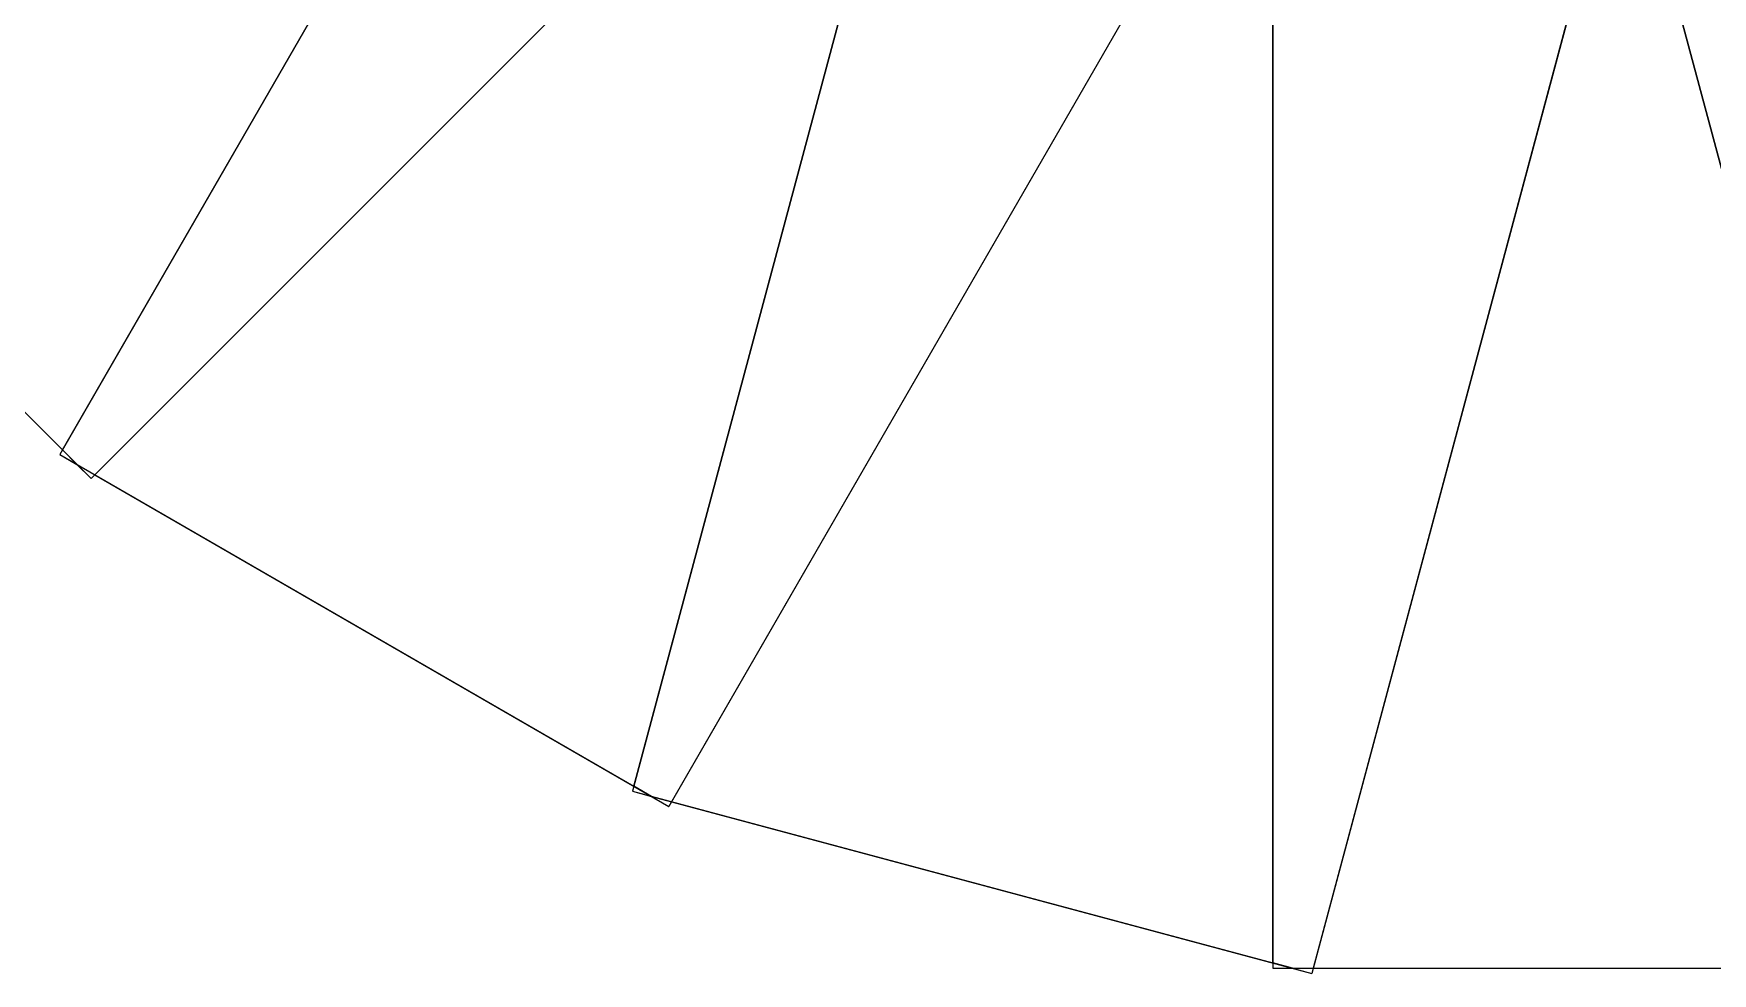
# Model space of a CAD drawing. Header units: millimetres. Extents: x -12.2 to 12.2, y -12.2 to 12.2.
# Drawn here: x -7.69 to 0.43, y -12.21 to -7.67 of the extents above; entities that cross this region are included whole.
import ezdxf

# ---------------------------------------------------------------- set-up
doc = ezdxf.new("R2010")
doc.units = ezdxf.units.MM
doc.layers.add('Part', color=7, linetype='CONTINUOUS')

msp = doc.modelspace()

# ---------------------------------------------------------------- linework, layer by layer
at = {"layer": 'Part'}
for p, q in [((-3.8233, -3.2222, 104), (-7.5632, -9.6999, 104)), ((-3.8233, -3.2222, 104), (-7.5632, -9.6999, 104)), ((-3.8233, -3.2222, 14), (-7.5632, -9.6999, 14)), ((-3.8233, -3.2222, 14), (-7.5632, -9.6999, 14)), ((-3.8233, -3.2222, 32), (-7.5632, -9.6999, 32)), ((-3.8233, -3.2222, 32), (-7.5632, -9.6999, 32)), ((-3.8233, -3.2222, 50), (-7.5632, -9.6999, 50)), ((-3.8233, -3.2222, 50), (-7.5632, -9.6999, 50)), ((-3.8233, -3.2222, 68), (-7.5632, -9.6999, 68)), ((-3.8233, -3.2222, 68), (-7.5632, -9.6999, 68)), ((-3.8233, -3.2222, 86), (-7.5632, -9.6999, 86)), ((-3.8233, -3.2222, 86), (-7.5632, -9.6999, 86)), ((-7.5503, -9.6776, 103.25), (-3.8233, -3.2222, 103.25)), ((-7.5503, -9.6776, 103.25), (-3.8233, -3.2222, 103.25)), ((-7.5503, -9.6776, 13.25), (-3.8233, -3.2222, 13.25)), ((-7.5503, -9.6776, 13.25), (-3.8233, -3.2222, 13.25)), ((-7.5503, -9.6776, 31.25), (-3.8233, -3.2222, 31.25)), ((-7.5503, -9.6776, 31.25), (-3.8233, -3.2222, 31.25)), ((-7.5503, -9.6776, 49.25), (-3.8233, -3.2222, 49.25)), ((-7.5503, -9.6776, 49.25), (-3.8233, -3.2222, 49.25)), ((-7.5503, -9.6776, 67.25), (-3.8233, -3.2222, 67.25)), ((-7.5503, -9.6776, 67.25), (-3.8233, -3.2222, 67.25)), ((-7.5503, -9.6776, 85.25), (-3.8233, -3.2222, 85.25)), ((-7.5503, -9.6776, 85.25), (-3.8233, -3.2222, 85.25)), ((-2.8591, -4.1019, 104.75), (-4.795, -11.3269, 104.75)), ((-2.8591, -4.1019, 104.75), (-4.795, -11.3269, 104.75)), ((-2.8591, -4.1019, 14.75), (-4.795, -11.3269, 14.75)), ((-2.8591, -4.1019, 14.75), (-4.795, -11.3269, 14.75)), ((-2.8591, -4.1019, 32.75), (-4.795, -11.3269, 32.75)), ((-2.8591, -4.1019, 32.75), (-4.795, -11.3269, 32.75)), ((-2.8591, -4.1019, 50.75), (-4.795, -11.3269, 50.75)), ((-2.8591, -4.1019, 50.75), (-4.795, -11.3269, 50.75)), ((-2.8591, -4.1019, 68.75), (-4.795, -11.3269, 68.75)), ((-2.8591, -4.1019, 68.75), (-4.795, -11.3269, 68.75)), ((-2.8591, -4.1019, 86.75), (-4.795, -11.3269, 86.75)), ((-2.8591, -4.1019, 86.75), (-4.795, -11.3269, 86.75)), ((-4.7883, -11.302, 104), (-2.8591, -4.1019, 104)), ((-4.7883, -11.302, 104), (-2.8591, -4.1019, 104)), ((-4.7883, -11.302, 14), (-2.8591, -4.1019, 14)), ((-4.7883, -11.302, 14), (-2.8591, -4.1019, 14)), ((-4.7883, -11.302, 32), (-2.8591, -4.1019, 32)), ((-4.7883, -11.302, 32), (-2.8591, -4.1019, 32)), ((-4.7883, -11.302, 50), (-2.8591, -4.1019, 50)), ((-4.7883, -11.302, 50), (-2.8591, -4.1019, 50)), ((-4.7883, -11.302, 68), (-2.8591, -4.1019, 68)), ((-4.7883, -11.302, 68), (-2.8591, -4.1019, 68)), ((-4.7883, -11.302, 86), (-2.8591, -4.1019, 86)), ((-4.7883, -11.302, 86), (-2.8591, -4.1019, 86)), ((-2.1228, -4.527, 101.25), (-7.4119, -9.816, 101.25)), ((-2.1228, -4.527, 101.25), (-7.4119, -9.816, 101.25)), ((-2.1228, -4.527, 83.25), (-7.4119, -9.816, 83.25)), ((-2.1228, -4.527, 83.25), (-7.4119, -9.816, 83.25)), ((-2.1228, -4.527, 65.25), (-7.4119, -9.816, 65.25)), ((-2.1228, -4.527, 65.25), (-7.4119, -9.816, 65.25)), ((-2.1228, -4.527, 47.25), (-7.4119, -9.816, 47.25)), ((-2.1228, -4.527, 47.25), (-7.4119, -9.816, 47.25)), ((-2.1228, -4.527, 29.25), (-7.4119, -9.816, 29.25)), ((-2.1228, -4.527, 29.25), (-7.4119, -9.816, 29.25)), ((-2.1228, -4.527, 102), (-7.3936, -9.7978, 102)), ((-2.1228, -4.527, 102), (-7.3936, -9.7978, 102)), ((-2.1228, -4.527, 84), (-7.3936, -9.7978, 84)), ((-2.1228, -4.527, 84), (-7.3936, -9.7978, 84)), ((-2.1228, -4.527, 66), (-7.3936, -9.7978, 66)), ((-2.1228, -4.527, 66), (-7.3936, -9.7978, 66)), ((-2.1228, -4.527, 48), (-7.3936, -9.7978, 48)), ((-2.1228, -4.527, 48), (-7.3936, -9.7978, 48)), ((-2.1228, -4.527, 30), (-7.3936, -9.7978, 30)), ((-2.1228, -4.527, 30), (-7.3936, -9.7978, 30)), ((-1.7, -12.1562, 104.75), (-1.7, -4.7021, 104.75)), ((-1.7, -4.7021, 105), (-1.7, -12.182, 105)), ((-1.7, -12.1562, 104.75), (-1.7, -4.7021, 104.75)), ((-1.7, -4.7021, 105), (-1.7, -12.182, 105)), ((-1.7, -12.1562, 14.75), (-1.7, -4.7021, 14.75)), ((-1.7, -4.7021, 15.5), (-1.7, -12.182, 15.5)), ((-1.7, -12.1562, 14.75), (-1.7, -4.7021, 14.75)), ((-1.7, -4.7021, 15.5), (-1.7, -12.182, 15.5)), ((-1.7, -12.1562, 32.75), (-1.7, -4.7021, 32.75)), ((-1.7, -4.7021, 33.5), (-1.7, -12.182, 33.5)), ((-1.7, -12.1562, 32.75), (-1.7, -4.7021, 32.75)), ((-1.7, -4.7021, 33.5), (-1.7, -12.182, 33.5)), ((-1.7, -12.1562, 50.75), (-1.7, -4.7021, 50.75)), ((-1.7, -4.7021, 51.5), (-1.7, -12.182, 51.5)), ((-1.7, -12.1562, 50.75), (-1.7, -4.7021, 50.75)), ((-1.7, -4.7021, 51.5), (-1.7, -12.182, 51.5)), ((-1.7, -12.1562, 68.75), (-1.7, -4.7021, 68.75)), ((-1.7, -4.7021, 69.5), (-1.7, -12.182, 69.5)), ((-1.7, -12.1562, 68.75), (-1.7, -4.7021, 68.75)), ((-1.7, -4.7021, 69.5), (-1.7, -12.182, 69.5)), ((-1.7, -12.1562, 86.75), (-1.7, -4.7021, 86.75)), ((-1.7, -4.7021, 87.5), (-1.7, -12.182, 87.5)), ((-1.7, -12.1562, 86.75), (-1.7, -4.7021, 86.75)), ((-1.7, -4.7021, 87.5), (-1.7, -12.182, 87.5)), ((-0.8788, -4.9222, 102), (-4.6187, -11.3999, 102)), ((-0.8788, -4.9222, 102), (-4.6187, -11.3999, 102)), ((-0.8788, -4.9222, 84), (-4.6187, -11.3999, 84)), ((-0.8788, -4.9222, 84), (-4.6187, -11.3999, 84)), ((-0.8788, -4.9222, 66), (-4.6187, -11.3999, 66)), ((-0.8788, -4.9222, 66), (-4.6187, -11.3999, 66)), ((-0.8788, -4.9222, 48), (-4.6187, -11.3999, 48)), ((-0.8788, -4.9222, 48), (-4.6187, -11.3999, 48)), ((-0.8788, -4.9222, 30), (-4.6187, -11.3999, 30)), ((-0.8788, -4.9222, 30), (-4.6187, -11.3999, 30)), ((-0.8788, -4.9222, 102.75), (-4.6058, -11.3776, 102.75)), ((-0.8788, -4.9222, 102.75), (-4.6058, -11.3776, 102.75)), ((-0.8788, -4.9222, 84.75), (-4.6058, -11.3776, 84.75)), ((-0.8788, -4.9222, 84.75), (-4.6058, -11.3776, 84.75)), ((-0.8788, -4.9222, 66.75), (-4.6058, -11.3776, 66.75)), ((-0.8788, -4.9222, 66.75), (-4.6058, -11.3776, 66.75)), ((-0.8788, -4.9222, 48.75), (-4.6058, -11.3776, 48.75)), ((-0.8788, -4.9222, 48.75), (-4.6058, -11.3776, 48.75)), ((-0.8788, -4.9222, 30.75), (-4.6058, -11.3776, 30.75)), ((-0.8788, -4.9222, 30.75), (-4.6058, -11.3776, 30.75)), ((-0.8788, -4.9222, 12.75), (-4.6058, -11.3776, 12.75)), ((-0.8788, -4.9222, 12.75), (-4.6058, -11.3776, 12.75)), ((0.4251, -4.9819, 102.75), (-1.5108, -12.2069, 102.75)), ((0.4251, -4.9819, 102.75), (-1.5108, -12.2069, 102.75)), ((0.4251, -4.9819, 84.75), (-1.5108, -12.2069, 84.75)), ((0.4251, -4.9819, 84.75), (-1.5108, -12.2069, 84.75)), ((0.4251, -4.9819, 66.75), (-1.5108, -12.2069, 66.75)), ((0.4251, -4.9819, 66.75), (-1.5108, -12.2069, 66.75)), ((0.4251, -4.9819, 48.75), (-1.5108, -12.2069, 48.75)), ((0.4251, -4.9819, 48.75), (-1.5108, -12.2069, 48.75)), ((0.4251, -4.9819, 30.75), (-1.5108, -12.2069, 30.75)), ((0.4251, -4.9819, 30.75), (-1.5108, -12.2069, 30.75)), ((0.4251, -4.9819, 12.75), (-1.5108, -12.2069, 12.75)), ((0.4251, -4.9819, 12.75), (-1.5108, -12.2069, 12.75)), ((0.4251, -4.9819, 103.5), (-1.5042, -12.182, 103.5)), ((0.4251, -4.9819, 103.5), (-1.5042, -12.182, 103.5)), ((0.4251, -4.9819, 85.5), (-1.5042, -12.182, 85.5)), ((0.4251, -4.9819, 85.5), (-1.5042, -12.182, 85.5)), ((0.4251, -4.9819, 67.5), (-1.5042, -12.182, 67.5)), ((0.4251, -4.9819, 67.5), (-1.5042, -12.182, 67.5)), ((0.4251, -4.9819, 49.5), (-1.5042, -12.182, 49.5)), ((0.4251, -4.9819, 49.5), (-1.5042, -12.182, 49.5)), ((0.4251, -4.9819, 31.5), (-1.5042, -12.182, 31.5)), ((0.4251, -4.9819, 31.5), (-1.5042, -12.182, 31.5)), ((0.4251, -4.9819, 13.5), (-1.5042, -12.182, 13.5)), ((0.4251, -4.9819, 13.5), (-1.5042, -12.182, 13.5)), ((1.5042, -12.182, 15.5), (-0.4251, -4.9819, 15.5)), ((-0.4251, -4.9819, 16.25), (1.5108, -12.2069, 16.25)), ((1.5042, -12.182, 15.5), (-0.4251, -4.9819, 15.5)), ((-0.4251, -4.9819, 16.25), (1.5108, -12.2069, 16.25)), ((1.5042, -12.182, 33.5), (-0.4251, -4.9819, 33.5)), ((-0.4251, -4.9819, 34.25), (1.5108, -12.2069, 34.25)), ((1.5042, -12.182, 33.5), (-0.4251, -4.9819, 33.5)), ((-0.4251, -4.9819, 34.25), (1.5108, -12.2069, 34.25)), ((1.5042, -12.182, 51.5), (-0.4251, -4.9819, 51.5)), ((-0.4251, -4.9819, 52.25), (1.5108, -12.2069, 52.25)), ((1.5042, -12.182, 51.5), (-0.4251, -4.9819, 51.5)), ((-0.4251, -4.9819, 52.25), (1.5108, -12.2069, 52.25)), ((1.5042, -12.182, 69.5), (-0.4251, -4.9819, 69.5)), ((-0.4251, -4.9819, 70.25), (1.5108, -12.2069, 70.25)), ((1.5042, -12.182, 69.5), (-0.4251, -4.9819, 69.5)), ((-0.4251, -4.9819, 70.25), (1.5108, -12.2069, 70.25)), ((1.5042, -12.182, 87.5), (-0.4251, -4.9819, 87.5)), ((-0.4251, -4.9819, 88.25), (1.5108, -12.2069, 88.25)), ((1.5042, -12.182, 87.5), (-0.4251, -4.9819, 87.5)), ((-0.4251, -4.9819, 88.25), (1.5108, -12.2069, 88.25)), ((-2.8667, -5.2709, 11.25), (-7.4119, -9.816, 11.25)), ((-2.8667, -5.2709, 11.25), (-7.4119, -9.816, 11.25)), ((-2.8667, -5.2709, 12), (-7.3936, -9.7978, 12)), ((-2.8667, -5.2709, 12), (-7.3936, -9.7978, 12)), ((-1.4048, -5.8332, 12), (-4.6187, -11.3999, 12)), ((-1.4048, -5.8332, 12), (-4.6187, -11.3999, 12)), ((-9.816, -7.4119, 103.25), (-7.5503, -9.6776, 103.25)), ((-9.816, -7.4119, 13.25), (-7.5503, -9.6776, 13.25)), ((-9.816, -7.4119, 31.25), (-7.5503, -9.6776, 31.25)), ((-9.816, -7.4119, 49.25), (-7.5503, -9.6776, 49.25)), ((-9.816, -7.4119, 67.25), (-7.5503, -9.6776, 67.25)), ((-9.816, -7.4119, 85.25), (-7.5503, -9.6776, 85.25)), ((-9.816, -7.4119, 103.25), (-7.5503, -9.6776, 103.25)), ((-9.816, -7.4119, 85.25), (-7.5503, -9.6776, 85.25)), ((-9.816, -7.4119, 67.25), (-7.5503, -9.6776, 67.25)), ((-9.816, -7.4119, 49.25), (-7.5503, -9.6776, 49.25)), ((-9.816, -7.4119, 31.25), (-7.5503, -9.6776, 31.25)), ((-9.816, -7.4119, 13.25), (-7.5503, -9.6776, 13.25)), ((-9.6776, -7.5503, 101.25), (-7.4119, -9.816, 101.25)), ((-9.6776, -7.5503, 83.25), (-7.4119, -9.816, 83.25)), ((-9.6776, -7.5503, 65.25), (-7.4119, -9.816, 65.25)), ((-9.6776, -7.5503, 47.25), (-7.4119, -9.816, 47.25)), ((-9.6776, -7.5503, 29.25), (-7.4119, -9.816, 29.25)), ((-9.6776, -7.5503, 101.25), (-7.4119, -9.816, 101.25)), ((-9.6776, -7.5503, 83.25), (-7.4119, -9.816, 83.25)), ((-9.6776, -7.5503, 65.25), (-7.4119, -9.816, 65.25)), ((-9.6776, -7.5503, 47.25), (-7.4119, -9.816, 47.25)), ((-9.6776, -7.5503, 29.25), (-7.4119, -9.816, 29.25)), ((-9.6776, -7.5503, 11.25), (-7.4119, -9.816, 11.25)), ((-9.6776, -7.5503, 11.25), (-7.4119, -9.816, 11.25)), ((-7.5503, -9.6776, 102), (-7.5632, -9.6999, 102)), ((-7.5503, -9.6776, 12), (-7.5632, -9.6999, 12)), ((-7.5503, -9.6776, 30), (-7.5632, -9.6999, 30)), ((-7.5503, -9.6776, 48), (-7.5632, -9.6999, 48)), ((-7.5503, -9.6776, 66), (-7.5632, -9.6999, 66)), ((-7.5503, -9.6776, 84), (-7.5632, -9.6999, 84)), ((-7.5503, -9.6776, 102), (-7.5632, -9.6999, 102)), ((-7.5503, -9.6776, 12), (-7.5632, -9.6999, 12)), ((-7.5503, -9.6776, 30), (-7.5632, -9.6999, 30)), ((-7.5503, -9.6776, 48), (-7.5632, -9.6999, 48)), ((-7.5503, -9.6776, 66), (-7.5632, -9.6999, 66)), ((-7.5503, -9.6776, 84), (-7.5632, -9.6999, 84)), ((-7.5632, -9.6999, 102), (-7.5632, -9.6999, 104)), ((-7.5632, -9.6999, 104), (-4.7883, -11.302, 104)), ((-7.5632, -9.6999, 12), (-7.5632, -9.6999, 14)), ((-7.5632, -9.6999, 14), (-4.7883, -11.302, 14)), ((-7.5632, -9.6999, 30), (-7.5632, -9.6999, 32)), ((-7.5632, -9.6999, 32), (-4.7883, -11.302, 32)), ((-7.5632, -9.6999, 48), (-7.5632, -9.6999, 50)), ((-7.5632, -9.6999, 50), (-4.7883, -11.302, 50)), ((-7.5632, -9.6999, 66), (-7.5632, -9.6999, 68)), ((-7.5632, -9.6999, 68), (-4.7883, -11.302, 68)), ((-7.5632, -9.6999, 84), (-7.5632, -9.6999, 86)), ((-7.5632, -9.6999, 86), (-4.7883, -11.302, 86)), ((-7.5632, -9.6999, 102), (-7.4799, -9.748, 102)), ((-7.5632, -9.6999, 104), (-4.7883, -11.302, 104)), ((-7.5632, -9.6999, 102), (-7.4799, -9.748, 102)), ((-7.5632, -9.6999, 102), (-7.5632, -9.6999, 104)), ((-7.5632, -9.6999, 86), (-4.7883, -11.302, 86)), ((-7.5632, -9.6999, 84), (-7.4799, -9.748, 84)), ((-7.5632, -9.6999, 84), (-7.5632, -9.6999, 86)), ((-7.5632, -9.6999, 68), (-4.7883, -11.302, 68)), ((-7.5632, -9.6999, 66), (-7.4799, -9.748, 66)), ((-7.5632, -9.6999, 66), (-7.5632, -9.6999, 68)), ((-7.5632, -9.6999, 50), (-4.7883, -11.302, 50)), ((-7.5632, -9.6999, 48), (-7.4799, -9.748, 48)), ((-7.5632, -9.6999, 48), (-7.5632, -9.6999, 50)), ((-7.5632, -9.6999, 32), (-4.7883, -11.302, 32)), ((-7.5632, -9.6999, 30), (-7.4799, -9.748, 30)), ((-7.5632, -9.6999, 30), (-7.5632, -9.6999, 32)), ((-7.5632, -9.6999, 14), (-4.7883, -11.302, 14)), ((-7.5632, -9.6999, 12), (-7.4799, -9.748, 12)), ((-7.5632, -9.6999, 12), (-7.5632, -9.6999, 14)), ((-7.5632, -9.6999, 12), (-7.4799, -9.748, 12)), ((-7.5632, -9.6999, 30), (-7.4799, -9.748, 30)), ((-7.5632, -9.6999, 48), (-7.4799, -9.748, 48)), ((-7.5632, -9.6999, 66), (-7.4799, -9.748, 66)), ((-7.5632, -9.6999, 84), (-7.4799, -9.748, 84)), ((-7.5503, -9.6776, 102), (-7.5503, -9.6776, 103.25)), ((-7.5503, -9.6776, 12), (-7.5503, -9.6776, 13.25)), ((-7.5503, -9.6776, 30), (-7.5503, -9.6776, 31.25)), ((-7.5503, -9.6776, 48), (-7.5503, -9.6776, 49.25)), ((-7.5503, -9.6776, 66), (-7.5503, -9.6776, 67.25)), ((-7.5503, -9.6776, 84), (-7.5503, -9.6776, 85.25)), ((-7.5503, -9.6776, 102), (-7.5503, -9.6776, 103.25)), ((-7.4799, -9.748, 102), (-7.5503, -9.6776, 102)), ((-7.4799, -9.748, 102), (-7.5503, -9.6776, 102)), ((-7.5503, -9.6776, 84), (-7.5503, -9.6776, 85.25)), ((-7.4799, -9.748, 84), (-7.5503, -9.6776, 84)), ((-7.5503, -9.6776, 66), (-7.5503, -9.6776, 67.25)), ((-7.4799, -9.748, 66), (-7.5503, -9.6776, 66)), ((-7.5503, -9.6776, 48), (-7.5503, -9.6776, 49.25)), ((-7.4799, -9.748, 48), (-7.5503, -9.6776, 48)), ((-7.5503, -9.6776, 30), (-7.5503, -9.6776, 31.25)), ((-7.4799, -9.748, 30), (-7.5503, -9.6776, 30)), ((-7.5503, -9.6776, 12), (-7.5503, -9.6776, 13.25)), ((-7.4799, -9.748, 12), (-7.5503, -9.6776, 12)), ((-7.4799, -9.748, 12), (-7.5503, -9.6776, 12)), ((-7.4799, -9.748, 30), (-7.5503, -9.6776, 30)), ((-7.4799, -9.748, 48), (-7.5503, -9.6776, 48)), ((-7.4799, -9.748, 66), (-7.5503, -9.6776, 66)), ((-7.4799, -9.748, 84), (-7.5503, -9.6776, 84)), ((-7.4799, -9.748, 102), (-7.4799, -9.748, 103.25)), ((-7.4799, -9.748, 103.25), (-7.4119, -9.816, 103.25)), ((-7.4799, -9.748, 103.25), (-7.3936, -9.7978, 103.25)), ((-7.4799, -9.748, 102), (-7.4799, -9.748, 103.25)), ((-7.4799, -9.748, 103.25), (-7.3936, -9.7978, 103.25)), ((-7.4799, -9.748, 103.25), (-7.4119, -9.816, 103.25)), ((-7.4799, -9.748, 85.25), (-7.3936, -9.7978, 85.25)), ((-7.4799, -9.748, 84), (-7.4799, -9.748, 85.25)), ((-7.4799, -9.748, 84), (-7.4799, -9.748, 85.25)), ((-7.4799, -9.748, 85.25), (-7.4119, -9.816, 85.25)), ((-7.4799, -9.748, 85.25), (-7.3936, -9.7978, 85.25)), ((-7.4799, -9.748, 85.25), (-7.4119, -9.816, 85.25)), ((-7.4799, -9.748, 67.25), (-7.3936, -9.7978, 67.25)), ((-7.4799, -9.748, 66), (-7.4799, -9.748, 67.25)), ((-7.4799, -9.748, 66), (-7.4799, -9.748, 67.25)), ((-7.4799, -9.748, 67.25), (-7.4119, -9.816, 67.25)), ((-7.4799, -9.748, 67.25), (-7.3936, -9.7978, 67.25)), ((-7.4799, -9.748, 67.25), (-7.4119, -9.816, 67.25)), ((-7.4799, -9.748, 49.25), (-7.3936, -9.7978, 49.25)), ((-7.4799, -9.748, 48), (-7.4799, -9.748, 49.25)), ((-7.4799, -9.748, 48), (-7.4799, -9.748, 49.25)), ((-7.4799, -9.748, 49.25), (-7.4119, -9.816, 49.25)), ((-7.4799, -9.748, 49.25), (-7.3936, -9.7978, 49.25)), ((-7.4799, -9.748, 49.25), (-7.4119, -9.816, 49.25)), ((-7.4799, -9.748, 31.25), (-7.3936, -9.7978, 31.25)), ((-7.4799, -9.748, 30), (-7.4799, -9.748, 31.25)), ((-7.4799, -9.748, 30), (-7.4799, -9.748, 31.25)), ((-7.4799, -9.748, 31.25), (-7.4119, -9.816, 31.25)), ((-7.4799, -9.748, 31.25), (-7.3936, -9.7978, 31.25)), ((-7.4799, -9.748, 31.25), (-7.4119, -9.816, 31.25)), ((-7.4799, -9.748, 13.25), (-7.3936, -9.7978, 13.25)), ((-7.4799, -9.748, 12), (-7.4799, -9.748, 13.25)), ((-7.4799, -9.748, 12), (-7.4799, -9.748, 13.25)), ((-7.4799, -9.748, 13.25), (-7.4119, -9.816, 13.25)), ((-7.4799, -9.748, 13.25), (-7.3936, -9.7978, 13.25)), ((-7.4799, -9.748, 13.25), (-7.4119, -9.816, 13.25)), ((-7.3936, -9.7978, 103.25), (-7.4119, -9.816, 103.25)), ((-7.3936, -9.7978, 85.25), (-7.4119, -9.816, 85.25)), ((-7.3936, -9.7978, 67.25), (-7.4119, -9.816, 67.25)), ((-7.3936, -9.7978, 49.25), (-7.4119, -9.816, 49.25)), ((-7.3936, -9.7978, 31.25), (-7.4119, -9.816, 31.25)), ((-7.3936, -9.7978, 103.25), (-7.4119, -9.816, 103.25)), ((-7.3936, -9.7978, 85.25), (-7.4119, -9.816, 85.25)), ((-7.3936, -9.7978, 67.25), (-7.4119, -9.816, 67.25)), ((-7.3936, -9.7978, 49.25), (-7.4119, -9.816, 49.25)), ((-7.3936, -9.7978, 31.25), (-7.4119, -9.816, 31.25)), ((-7.3936, -9.7978, 13.25), (-7.4119, -9.816, 13.25)), ((-7.3936, -9.7978, 13.25), (-7.4119, -9.816, 13.25)), ((-7.4119, -9.816, 101.25), (-7.4119, -9.816, 103.25)), ((-7.4119, -9.816, 83.25), (-7.4119, -9.816, 85.25)), ((-7.4119, -9.816, 65.25), (-7.4119, -9.816, 67.25)), ((-7.4119, -9.816, 47.25), (-7.4119, -9.816, 49.25)), ((-7.4119, -9.816, 29.25), (-7.4119, -9.816, 31.25)), ((-7.4119, -9.816, 101.25), (-7.4119, -9.816, 103.25)), ((-7.4119, -9.816, 83.25), (-7.4119, -9.816, 85.25)), ((-7.4119, -9.816, 65.25), (-7.4119, -9.816, 67.25)), ((-7.4119, -9.816, 47.25), (-7.4119, -9.816, 49.25)), ((-7.4119, -9.816, 29.25), (-7.4119, -9.816, 31.25)), ((-7.4119, -9.816, 11.25), (-7.4119, -9.816, 13.25)), ((-7.4119, -9.816, 11.25), (-7.4119, -9.816, 13.25)), ((-7.3936, -9.7978, 102), (-4.6187, -11.3999, 102)), ((-7.3936, -9.7978, 103.25), (-7.3936, -9.7978, 102)), ((-7.3936, -9.7978, 84), (-4.6187, -11.3999, 84)), ((-7.3936, -9.7978, 85.25), (-7.3936, -9.7978, 84)), ((-7.3936, -9.7978, 66), (-4.6187, -11.3999, 66)), ((-7.3936, -9.7978, 67.25), (-7.3936, -9.7978, 66)), ((-7.3936, -9.7978, 48), (-4.6187, -11.3999, 48)), ((-7.3936, -9.7978, 49.25), (-7.3936, -9.7978, 48)), ((-7.3936, -9.7978, 30), (-4.6187, -11.3999, 30)), ((-7.3936, -9.7978, 31.25), (-7.3936, -9.7978, 30)), ((-7.3936, -9.7978, 102), (-4.6187, -11.3999, 102)), ((-7.3936, -9.7978, 103.25), (-7.3936, -9.7978, 102)), ((-7.3936, -9.7978, 84), (-4.6187, -11.3999, 84)), ((-7.3936, -9.7978, 85.25), (-7.3936, -9.7978, 84)), ((-7.3936, -9.7978, 66), (-4.6187, -11.3999, 66)), ((-7.3936, -9.7978, 67.25), (-7.3936, -9.7978, 66)), ((-7.3936, -9.7978, 48), (-4.6187, -11.3999, 48)), ((-7.3936, -9.7978, 49.25), (-7.3936, -9.7978, 48)), ((-7.3936, -9.7978, 30), (-4.6187, -11.3999, 30)), ((-7.3936, -9.7978, 31.25), (-7.3936, -9.7978, 30)), ((-7.3936, -9.7978, 12), (-4.6187, -11.3999, 12)), ((-7.3936, -9.7978, 12), (-4.6187, -11.3999, 12)), ((-7.3936, -9.7978, 13.25), (-7.3936, -9.7978, 12)), ((-7.3936, -9.7978, 13.25), (-7.3936, -9.7978, 12)), ((-4.7883, -11.302, 102.75), (-4.795, -11.3269, 102.75)), ((-4.7883, -11.302, 12.75), (-4.795, -11.3269, 12.75)), ((-4.7883, -11.302, 30.75), (-4.795, -11.3269, 30.75)), ((-4.7883, -11.302, 48.75), (-4.795, -11.3269, 48.75)), ((-4.7883, -11.302, 66.75), (-4.795, -11.3269, 66.75)), ((-4.7883, -11.302, 84.75), (-4.795, -11.3269, 84.75)), ((-4.7883, -11.302, 102.75), (-4.795, -11.3269, 102.75)), ((-4.7883, -11.302, 12.75), (-4.795, -11.3269, 12.75)), ((-4.7883, -11.302, 30.75), (-4.795, -11.3269, 30.75)), ((-4.7883, -11.302, 48.75), (-4.795, -11.3269, 48.75)), ((-4.7883, -11.302, 66.75), (-4.795, -11.3269, 66.75)), ((-4.7883, -11.302, 84.75), (-4.795, -11.3269, 84.75)), ((-4.795, -11.3269, 102.75), (-4.795, -11.3269, 104.75)), ((-4.795, -11.3269, 104.75), (-1.7, -12.1562, 104.75)), ((-4.795, -11.3269, 12.75), (-4.795, -11.3269, 14.75)), ((-4.795, -11.3269, 14.75), (-1.7, -12.1562, 14.75)), ((-4.795, -11.3269, 30.75), (-4.795, -11.3269, 32.75)), ((-4.795, -11.3269, 32.75), (-1.7, -12.1562, 32.75)), ((-4.795, -11.3269, 48.75), (-4.795, -11.3269, 50.75)), ((-4.795, -11.3269, 50.75), (-1.7, -12.1562, 50.75)), ((-4.795, -11.3269, 66.75), (-4.795, -11.3269, 68.75)), ((-4.795, -11.3269, 68.75), (-1.7, -12.1562, 68.75)), ((-4.795, -11.3269, 84.75), (-4.795, -11.3269, 86.75)), ((-4.795, -11.3269, 86.75), (-1.7, -12.1562, 86.75)), ((-4.795, -11.3269, 102.75), (-4.7021, -11.3518, 102.75)), ((-4.795, -11.3269, 104.75), (-1.7, -12.1562, 104.75)), ((-4.795, -11.3269, 102.75), (-4.7021, -11.3518, 102.75)), ((-4.795, -11.3269, 102.75), (-4.795, -11.3269, 104.75)), ((-4.795, -11.3269, 86.75), (-1.7, -12.1562, 86.75)), ((-4.795, -11.3269, 84.75), (-4.7021, -11.3518, 84.75)), ((-4.795, -11.3269, 84.75), (-4.795, -11.3269, 86.75)), ((-4.795, -11.3269, 68.75), (-1.7, -12.1562, 68.75)), ((-4.795, -11.3269, 66.75), (-4.7021, -11.3518, 66.75)), ((-4.795, -11.3269, 66.75), (-4.795, -11.3269, 68.75)), ((-4.795, -11.3269, 50.75), (-1.7, -12.1562, 50.75)), ((-4.795, -11.3269, 48.75), (-4.7021, -11.3518, 48.75)), ((-4.795, -11.3269, 48.75), (-4.795, -11.3269, 50.75)), ((-4.795, -11.3269, 32.75), (-1.7, -12.1562, 32.75)), ((-4.795, -11.3269, 30.75), (-4.7021, -11.3518, 30.75)), ((-4.795, -11.3269, 30.75), (-4.795, -11.3269, 32.75)), ((-4.795, -11.3269, 14.75), (-1.7, -12.1562, 14.75)), ((-4.795, -11.3269, 12.75), (-4.7021, -11.3518, 12.75)), ((-4.795, -11.3269, 12.75), (-4.795, -11.3269, 14.75)), ((-4.795, -11.3269, 12.75), (-4.7021, -11.3518, 12.75)), ((-4.795, -11.3269, 30.75), (-4.7021, -11.3518, 30.75)), ((-4.795, -11.3269, 48.75), (-4.7021, -11.3518, 48.75)), ((-4.795, -11.3269, 66.75), (-4.7021, -11.3518, 66.75)), ((-4.795, -11.3269, 84.75), (-4.7021, -11.3518, 84.75)), ((-4.7883, -11.302, 102.75), (-4.7883, -11.302, 104)), ((-4.7883, -11.302, 12.75), (-4.7883, -11.302, 14)), ((-4.7883, -11.302, 30.75), (-4.7883, -11.302, 32)), ((-4.7883, -11.302, 48.75), (-4.7883, -11.302, 50)), ((-4.7883, -11.302, 66.75), (-4.7883, -11.302, 68)), ((-4.7883, -11.302, 84.75), (-4.7883, -11.302, 86)), ((-4.7883, -11.302, 102.75), (-4.7883, -11.302, 104)), ((-4.7021, -11.3518, 102.75), (-4.7883, -11.302, 102.75)), ((-4.7021, -11.3518, 102.75), (-4.7883, -11.302, 102.75)), ((-4.7883, -11.302, 84.75), (-4.7883, -11.302, 86)), ((-4.7021, -11.3518, 84.75), (-4.7883, -11.302, 84.75)), ((-4.7883, -11.302, 66.75), (-4.7883, -11.302, 68)), ((-4.7021, -11.3518, 66.75), (-4.7883, -11.302, 66.75)), ((-4.7883, -11.302, 48.75), (-4.7883, -11.302, 50)), ((-4.7021, -11.3518, 48.75), (-4.7883, -11.302, 48.75)), ((-4.7883, -11.302, 30.75), (-4.7883, -11.302, 32)), ((-4.7021, -11.3518, 30.75), (-4.7883, -11.302, 30.75)), ((-4.7883, -11.302, 12.75), (-4.7883, -11.302, 14)), ((-4.7021, -11.3518, 12.75), (-4.7883, -11.302, 12.75)), ((-4.7021, -11.3518, 12.75), (-4.7883, -11.302, 12.75)), ((-4.7021, -11.3518, 30.75), (-4.7883, -11.302, 30.75)), ((-4.7021, -11.3518, 48.75), (-4.7883, -11.302, 48.75)), ((-4.7021, -11.3518, 66.75), (-4.7883, -11.302, 66.75)), ((-4.7021, -11.3518, 84.75), (-4.7883, -11.302, 84.75)), ((-4.7021, -11.3518, 102.75), (-4.7021, -11.3518, 104)), ((-4.7021, -11.3518, 104), (-4.6187, -11.3999, 104)), ((-4.7021, -11.3518, 104), (-4.6058, -11.3776, 104)), ((-4.7021, -11.3518, 102.75), (-4.7021, -11.3518, 104)), ((-4.7021, -11.3518, 104), (-4.6058, -11.3776, 104)), ((-4.7021, -11.3518, 104), (-4.6187, -11.3999, 104)), ((-4.7021, -11.3518, 86), (-4.6058, -11.3776, 86)), ((-4.7021, -11.3518, 84.75), (-4.7021, -11.3518, 86)), ((-4.7021, -11.3518, 84.75), (-4.7021, -11.3518, 86)), ((-4.7021, -11.3518, 86), (-4.6187, -11.3999, 86)), ((-4.7021, -11.3518, 86), (-4.6058, -11.3776, 86)), ((-4.7021, -11.3518, 86), (-4.6187, -11.3999, 86)), ((-4.7021, -11.3518, 68), (-4.6058, -11.3776, 68)), ((-4.7021, -11.3518, 66.75), (-4.7021, -11.3518, 68)), ((-4.7021, -11.3518, 66.75), (-4.7021, -11.3518, 68)), ((-4.7021, -11.3518, 68), (-4.6187, -11.3999, 68)), ((-4.7021, -11.3518, 68), (-4.6058, -11.3776, 68)), ((-4.7021, -11.3518, 68), (-4.6187, -11.3999, 68)), ((-4.7021, -11.3518, 50), (-4.6058, -11.3776, 50)), ((-4.7021, -11.3518, 48.75), (-4.7021, -11.3518, 50)), ((-4.7021, -11.3518, 48.75), (-4.7021, -11.3518, 50)), ((-4.7021, -11.3518, 50), (-4.6187, -11.3999, 50)), ((-4.7021, -11.3518, 50), (-4.6058, -11.3776, 50)), ((-4.7021, -11.3518, 50), (-4.6187, -11.3999, 50)), ((-4.7021, -11.3518, 32), (-4.6058, -11.3776, 32)), ((-4.7021, -11.3518, 30.75), (-4.7021, -11.3518, 32)), ((-4.7021, -11.3518, 30.75), (-4.7021, -11.3518, 32)), ((-4.7021, -11.3518, 32), (-4.6187, -11.3999, 32)), ((-4.7021, -11.3518, 32), (-4.6058, -11.3776, 32)), ((-4.7021, -11.3518, 32), (-4.6187, -11.3999, 32)), ((-4.7021, -11.3518, 14), (-4.6058, -11.3776, 14)), ((-4.7021, -11.3518, 12.75), (-4.7021, -11.3518, 14)), ((-4.7021, -11.3518, 12.75), (-4.7021, -11.3518, 14)), ((-4.7021, -11.3518, 14), (-4.6187, -11.3999, 14)), ((-4.7021, -11.3518, 14), (-4.6058, -11.3776, 14)), ((-4.7021, -11.3518, 14), (-4.6187, -11.3999, 14)), ((-4.6058, -11.3776, 104), (-4.6187, -11.3999, 104)), ((-4.6058, -11.3776, 86), (-4.6187, -11.3999, 86)), ((-4.6058, -11.3776, 68), (-4.6187, -11.3999, 68)), ((-4.6058, -11.3776, 50), (-4.6187, -11.3999, 50)), ((-4.6058, -11.3776, 32), (-4.6187, -11.3999, 32)), ((-4.6058, -11.3776, 14), (-4.6187, -11.3999, 14)), ((-4.6058, -11.3776, 104), (-4.6187, -11.3999, 104)), ((-4.6058, -11.3776, 86), (-4.6187, -11.3999, 86)), ((-4.6058, -11.3776, 68), (-4.6187, -11.3999, 68)), ((-4.6058, -11.3776, 50), (-4.6187, -11.3999, 50)), ((-4.6058, -11.3776, 32), (-4.6187, -11.3999, 32)), ((-4.6058, -11.3776, 14), (-4.6187, -11.3999, 14)), ((-4.6187, -11.3999, 102), (-4.6187, -11.3999, 104)), ((-4.6187, -11.3999, 84), (-4.6187, -11.3999, 86)), ((-4.6187, -11.3999, 66), (-4.6187, -11.3999, 68)), ((-4.6187, -11.3999, 48), (-4.6187, -11.3999, 50)), ((-4.6187, -11.3999, 30), (-4.6187, -11.3999, 32)), ((-4.6187, -11.3999, 12), (-4.6187, -11.3999, 14)), ((-4.6187, -11.3999, 102), (-4.6187, -11.3999, 104)), ((-4.6187, -11.3999, 84), (-4.6187, -11.3999, 86)), ((-4.6187, -11.3999, 66), (-4.6187, -11.3999, 68)), ((-4.6187, -11.3999, 48), (-4.6187, -11.3999, 50)), ((-4.6187, -11.3999, 30), (-4.6187, -11.3999, 32)), ((-4.6187, -11.3999, 12), (-4.6187, -11.3999, 14)), ((-4.6058, -11.3776, 102.75), (-1.5108, -12.2069, 102.75)), ((-4.6058, -11.3776, 104), (-4.6058, -11.3776, 102.75)), ((-4.6058, -11.3776, 84.75), (-1.5108, -12.2069, 84.75)), ((-4.6058, -11.3776, 86), (-4.6058, -11.3776, 84.75)), ((-4.6058, -11.3776, 66.75), (-1.5108, -12.2069, 66.75)), ((-4.6058, -11.3776, 68), (-4.6058, -11.3776, 66.75)), ((-4.6058, -11.3776, 48.75), (-1.5108, -12.2069, 48.75)), ((-4.6058, -11.3776, 50), (-4.6058, -11.3776, 48.75)), ((-4.6058, -11.3776, 30.75), (-1.5108, -12.2069, 30.75)), ((-4.6058, -11.3776, 32), (-4.6058, -11.3776, 30.75)), ((-4.6058, -11.3776, 12.75), (-1.5108, -12.2069, 12.75)), ((-4.6058, -11.3776, 14), (-4.6058, -11.3776, 12.75)), ((-4.6058, -11.3776, 102.75), (-1.5108, -12.2069, 102.75)), ((-4.6058, -11.3776, 104), (-4.6058, -11.3776, 102.75)), ((-4.6058, -11.3776, 84.75), (-1.5108, -12.2069, 84.75)), ((-4.6058, -11.3776, 86), (-4.6058, -11.3776, 84.75)), ((-4.6058, -11.3776, 66.75), (-1.5108, -12.2069, 66.75)), ((-4.6058, -11.3776, 68), (-4.6058, -11.3776, 66.75)), ((-4.6058, -11.3776, 48.75), (-1.5108, -12.2069, 48.75)), ((-4.6058, -11.3776, 50), (-4.6058, -11.3776, 48.75)), ((-4.6058, -11.3776, 30.75), (-1.5108, -12.2069, 30.75)), ((-4.6058, -11.3776, 32), (-4.6058, -11.3776, 30.75)), ((-4.6058, -11.3776, 12.75), (-1.5108, -12.2069, 12.75)), ((-4.6058, -11.3776, 14), (-4.6058, -11.3776, 12.75)), ((-1.7, -12.1562, 103.5), (-1.7, -12.182, 103.5)), ((-1.7, -12.1562, 103.5), (-1.7, -12.1562, 104.75)), ((-1.7, -12.1562, 13.5), (-1.7, -12.182, 13.5)), ((-1.7, -12.1562, 13.5), (-1.7, -12.1562, 14.75)), ((-1.7, -12.1562, 31.5), (-1.7, -12.182, 31.5)), ((-1.7, -12.1562, 31.5), (-1.7, -12.1562, 32.75)), ((-1.7, -12.1562, 49.5), (-1.7, -12.182, 49.5)), ((-1.7, -12.1562, 49.5), (-1.7, -12.1562, 50.75)), ((-1.7, -12.1562, 67.5), (-1.7, -12.182, 67.5)), ((-1.7, -12.1562, 67.5), (-1.7, -12.1562, 68.75)), ((-1.7, -12.1562, 85.5), (-1.7, -12.182, 85.5)), ((-1.7, -12.1562, 85.5), (-1.7, -12.1562, 86.75)), ((-1.7, -12.1562, 103.5), (-1.7, -12.1562, 104.75)), ((-1.6038, -12.182, 103.5), (-1.7, -12.1562, 103.5)), ((-1.6038, -12.182, 103.5), (-1.7, -12.1562, 103.5)), ((-1.7, -12.1562, 103.5), (-1.7, -12.182, 103.5)), ((-1.7, -12.1562, 85.5), (-1.7, -12.1562, 86.75)), ((-1.6038, -12.182, 85.5), (-1.7, -12.1562, 85.5)), ((-1.7, -12.1562, 67.5), (-1.7, -12.1562, 68.75)), ((-1.6038, -12.182, 67.5), (-1.7, -12.1562, 67.5)), ((-1.7, -12.1562, 49.5), (-1.7, -12.1562, 50.75)), ((-1.6038, -12.182, 49.5), (-1.7, -12.1562, 49.5)), ((-1.7, -12.1562, 31.5), (-1.7, -12.1562, 32.75)), ((-1.6038, -12.182, 31.5), (-1.7, -12.1562, 31.5)), ((-1.7, -12.1562, 13.5), (-1.7, -12.1562, 14.75)), ((-1.6038, -12.182, 13.5), (-1.7, -12.1562, 13.5)), ((-1.6038, -12.182, 13.5), (-1.7, -12.1562, 13.5)), ((-1.7, -12.1562, 13.5), (-1.7, -12.182, 13.5)), ((-1.6038, -12.182, 31.5), (-1.7, -12.1562, 31.5)), ((-1.7, -12.1562, 31.5), (-1.7, -12.182, 31.5)), ((-1.6038, -12.182, 49.5), (-1.7, -12.1562, 49.5)), ((-1.7, -12.1562, 49.5), (-1.7, -12.182, 49.5)), ((-1.6038, -12.182, 67.5), (-1.7, -12.1562, 67.5)), ((-1.7, -12.1562, 67.5), (-1.7, -12.182, 67.5)), ((-1.6038, -12.182, 85.5), (-1.7, -12.1562, 85.5)), ((-1.7, -12.1562, 85.5), (-1.7, -12.182, 85.5)), ((-1.7, -12.182, 103.5), (-1.7, -12.182, 105)), ((-1.7, -12.182, 105), (1.5042, -12.182, 105)), ((-1.7, -12.182, 13.5), (-1.7, -12.182, 15.5)), ((-1.7, -12.182, 15.5), (1.5042, -12.182, 15.5)), ((-1.7, -12.182, 31.5), (-1.7, -12.182, 33.5)), ((-1.7, -12.182, 33.5), (1.5042, -12.182, 33.5)), ((-1.7, -12.182, 49.5), (-1.7, -12.182, 51.5)), ((-1.7, -12.182, 51.5), (1.5042, -12.182, 51.5)), ((-1.7, -12.182, 67.5), (-1.7, -12.182, 69.5)), ((-1.7, -12.182, 69.5), (1.5042, -12.182, 69.5)), ((-1.7, -12.182, 85.5), (-1.7, -12.182, 87.5)), ((-1.7, -12.182, 87.5), (1.5042, -12.182, 87.5)), ((-1.7, -12.182, 103.5), (-1.6038, -12.182, 103.5)), ((-1.7, -12.182, 105), (1.5042, -12.182, 105)), ((-1.7, -12.182, 103.5), (-1.6038, -12.182, 103.5)), ((-1.7, -12.182, 103.5), (-1.7, -12.182, 105)), ((-1.7, -12.182, 87.5), (1.5042, -12.182, 87.5)), ((-1.7, -12.182, 85.5), (-1.6038, -12.182, 85.5)), ((-1.7, -12.182, 85.5), (-1.7, -12.182, 87.5)), ((-1.7, -12.182, 69.5), (1.5042, -12.182, 69.5)), ((-1.7, -12.182, 67.5), (-1.6038, -12.182, 67.5)), ((-1.7, -12.182, 67.5), (-1.7, -12.182, 69.5)), ((-1.7, -12.182, 51.5), (1.5042, -12.182, 51.5)), ((-1.7, -12.182, 49.5), (-1.6038, -12.182, 49.5)), ((-1.7, -12.182, 49.5), (-1.7, -12.182, 51.5)), ((-1.7, -12.182, 33.5), (1.5042, -12.182, 33.5)), ((-1.7, -12.182, 31.5), (-1.6038, -12.182, 31.5)), ((-1.7, -12.182, 31.5), (-1.7, -12.182, 33.5)), ((-1.7, -12.182, 15.5), (1.5042, -12.182, 15.5)), ((-1.7, -12.182, 13.5), (-1.6038, -12.182, 13.5)), ((-1.7, -12.182, 13.5), (-1.7, -12.182, 15.5)), ((-1.7, -12.182, 13.5), (-1.6038, -12.182, 13.5)), ((-1.7, -12.182, 31.5), (-1.6038, -12.182, 31.5)), ((-1.7, -12.182, 49.5), (-1.6038, -12.182, 49.5)), ((-1.7, -12.182, 67.5), (-1.6038, -12.182, 67.5)), ((-1.7, -12.182, 85.5), (-1.6038, -12.182, 85.5)), ((-1.6038, -12.182, 103.5), (-1.6038, -12.182, 104.75)), ((-1.6038, -12.182, 104.75), (-1.5108, -12.2069, 104.75)), ((-1.6038, -12.182, 104.75), (-1.5042, -12.182, 104.75)), ((-1.6038, -12.182, 103.5), (-1.6038, -12.182, 104.75)), ((-1.6038, -12.182, 104.75), (-1.5042, -12.182, 104.75)), ((-1.6038, -12.182, 104.75), (-1.5108, -12.2069, 104.75)), ((-1.6038, -12.182, 86.75), (-1.5042, -12.182, 86.75)), ((-1.6038, -12.182, 85.5), (-1.6038, -12.182, 86.75)), ((-1.6038, -12.182, 85.5), (-1.6038, -12.182, 86.75)), ((-1.6038, -12.182, 86.75), (-1.5108, -12.2069, 86.75)), ((-1.6038, -12.182, 86.75), (-1.5042, -12.182, 86.75)), ((-1.6038, -12.182, 86.75), (-1.5108, -12.2069, 86.75)), ((-1.6038, -12.182, 68.75), (-1.5042, -12.182, 68.75)), ((-1.6038, -12.182, 67.5), (-1.6038, -12.182, 68.75)), ((-1.6038, -12.182, 67.5), (-1.6038, -12.182, 68.75)), ((-1.6038, -12.182, 68.75), (-1.5108, -12.2069, 68.75)), ((-1.6038, -12.182, 68.75), (-1.5042, -12.182, 68.75)), ((-1.6038, -12.182, 68.75), (-1.5108, -12.2069, 68.75)), ((-1.6038, -12.182, 50.75), (-1.5042, -12.182, 50.75)), ((-1.6038, -12.182, 49.5), (-1.6038, -12.182, 50.75)), ((-1.6038, -12.182, 49.5), (-1.6038, -12.182, 50.75)), ((-1.6038, -12.182, 50.75), (-1.5108, -12.2069, 50.75)), ((-1.6038, -12.182, 50.75), (-1.5042, -12.182, 50.75)), ((-1.6038, -12.182, 50.75), (-1.5108, -12.2069, 50.75)), ((-1.6038, -12.182, 32.75), (-1.5042, -12.182, 32.75)), ((-1.6038, -12.182, 31.5), (-1.6038, -12.182, 32.75)), ((-1.6038, -12.182, 31.5), (-1.6038, -12.182, 32.75)), ((-1.6038, -12.182, 32.75), (-1.5108, -12.2069, 32.75)), ((-1.6038, -12.182, 32.75), (-1.5042, -12.182, 32.75)), ((-1.6038, -12.182, 32.75), (-1.5108, -12.2069, 32.75)), ((-1.6038, -12.182, 14.75), (-1.5042, -12.182, 14.75)), ((-1.6038, -12.182, 13.5), (-1.6038, -12.182, 14.75)), ((-1.6038, -12.182, 13.5), (-1.6038, -12.182, 14.75)), ((-1.6038, -12.182, 14.75), (-1.5108, -12.2069, 14.75)), ((-1.6038, -12.182, 14.75), (-1.5042, -12.182, 14.75)), ((-1.6038, -12.182, 14.75), (-1.5108, -12.2069, 14.75)), ((-1.5042, -12.182, 104.75), (-1.5108, -12.2069, 104.75)), ((-1.5042, -12.182, 86.75), (-1.5108, -12.2069, 86.75)), ((-1.5042, -12.182, 68.75), (-1.5108, -12.2069, 68.75)), ((-1.5042, -12.182, 50.75), (-1.5108, -12.2069, 50.75)), ((-1.5042, -12.182, 32.75), (-1.5108, -12.2069, 32.75)), ((-1.5042, -12.182, 14.75), (-1.5108, -12.2069, 14.75)), ((-1.5042, -12.182, 104.75), (-1.5108, -12.2069, 104.75)), ((-1.5042, -12.182, 86.75), (-1.5108, -12.2069, 86.75)), ((-1.5042, -12.182, 68.75), (-1.5108, -12.2069, 68.75)), ((-1.5042, -12.182, 50.75), (-1.5108, -12.2069, 50.75)), ((-1.5042, -12.182, 32.75), (-1.5108, -12.2069, 32.75)), ((-1.5042, -12.182, 14.75), (-1.5108, -12.2069, 14.75)), ((-1.5108, -12.2069, 102.75), (-1.5108, -12.2069, 104.75)), ((-1.5108, -12.2069, 84.75), (-1.5108, -12.2069, 86.75)), ((-1.5108, -12.2069, 66.75), (-1.5108, -12.2069, 68.75)), ((-1.5108, -12.2069, 48.75), (-1.5108, -12.2069, 50.75)), ((-1.5108, -12.2069, 30.75), (-1.5108, -12.2069, 32.75)), ((-1.5108, -12.2069, 12.75), (-1.5108, -12.2069, 14.75)), ((-1.5108, -12.2069, 102.75), (-1.5108, -12.2069, 104.75)), ((-1.5108, -12.2069, 84.75), (-1.5108, -12.2069, 86.75)), ((-1.5108, -12.2069, 66.75), (-1.5108, -12.2069, 68.75)), ((-1.5108, -12.2069, 48.75), (-1.5108, -12.2069, 50.75)), ((-1.5108, -12.2069, 30.75), (-1.5108, -12.2069, 32.75)), ((-1.5108, -12.2069, 12.75), (-1.5108, -12.2069, 14.75)), ((-1.5042, -12.182, 103.5), (1.7, -12.182, 103.5)), ((-1.5042, -12.182, 104.75), (-1.5042, -12.182, 103.5)), ((-1.5042, -12.182, 85.5), (1.7, -12.182, 85.5)), ((-1.5042, -12.182, 86.75), (-1.5042, -12.182, 85.5)), ((-1.5042, -12.182, 67.5), (1.7, -12.182, 67.5)), ((-1.5042, -12.182, 68.75), (-1.5042, -12.182, 67.5)), ((-1.5042, -12.182, 49.5), (1.7, -12.182, 49.5)), ((-1.5042, -12.182, 50.75), (-1.5042, -12.182, 49.5)), ((-1.5042, -12.182, 31.5), (1.7, -12.182, 31.5)), ((-1.5042, -12.182, 32.75), (-1.5042, -12.182, 31.5)), ((-1.5042, -12.182, 13.5), (1.7, -12.182, 13.5)), ((-1.5042, -12.182, 14.75), (-1.5042, -12.182, 13.5)), ((-1.5042, -12.182, 103.5), (1.7, -12.182, 103.5)), ((-1.5042, -12.182, 104.75), (-1.5042, -12.182, 103.5)), ((-1.5042, -12.182, 85.5), (1.7, -12.182, 85.5)), ((-1.5042, -12.182, 86.75), (-1.5042, -12.182, 85.5)), ((-1.5042, -12.182, 67.5), (1.7, -12.182, 67.5)), ((-1.5042, -12.182, 68.75), (-1.5042, -12.182, 67.5)), ((-1.5042, -12.182, 49.5), (1.7, -12.182, 49.5)), ((-1.5042, -12.182, 50.75), (-1.5042, -12.182, 49.5)), ((-1.5042, -12.182, 31.5), (1.7, -12.182, 31.5)), ((-1.5042, -12.182, 32.75), (-1.5042, -12.182, 31.5)), ((-1.5042, -12.182, 13.5), (1.7, -12.182, 13.5)), ((-1.5042, -12.182, 14.75), (-1.5042, -12.182, 13.5))]:
    msp.add_line(p, q, dxfattribs=at)

doc.saveas('drawing.dxf')
